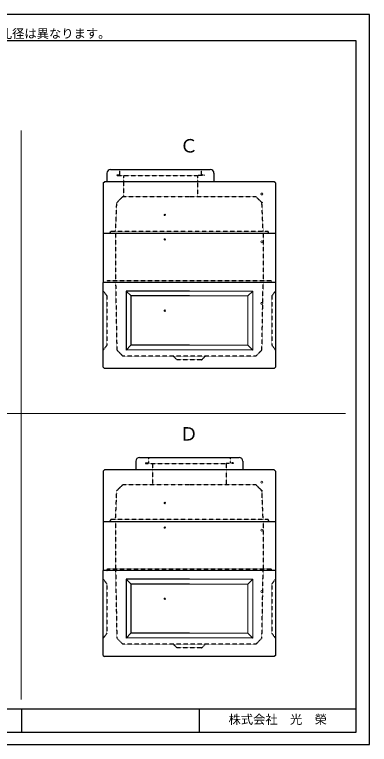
# Model space of a CAD drawing. Units: millimetres, scale not verified. Extents: x -420 to 421, y -297 to 297.
# Drawn here: x 132 to 421, y -297 to 297 of the extents above; entities that cross this region are included whole.
import ezdxf
from ezdxf.enums import TextEntityAlignment as Align

# ---------------------------------------------------------------- set-up
doc = ezdxf.new("R2010")
doc.units = ezdxf.units.MM
doc.header["$PDMODE"] = 32
doc.header["$PDSIZE"] = 0.5
doc.linetypes.add('USER2', pattern=[4.7625, 3.175, -1.5875])
doc.layers.add('0-0', color=7, linetype='Continuous')
for name, color, linetype, lineweight in [('0-1_0', 9, 'Continuous', 25), ('0-2_dims', 7, 'Continuous', 18), ('0-3_pen1実線', 4, 'Continuous', 13), ('0-4_pen2実線', 3, 'Continuous', 13), ('0-5_pen3実線', 7, 'Continuous', 25), ('0-6_pen4実線', 7, 'Continuous', 25), ('0-7_pen2破線', 3, 'USER2', 25), ('0-9_draw', 7, 'Continuous', 13)]:
    doc.layers.add(name, color=color, linetype=linetype, lineweight=lineweight)
doc.styles.add('ＭＳ ゴシック', font='')
doc.styles.get('ＭＳ ゴシック').set_extended_font_data('MS Gothic')

# ---------------------------------------------------------------- blocks, each defined once
blk = doc.blocks.new('部分図 1')
at = {"layer": '0-1_0'}
blk.add_lwpolyline([(0, 0), (16824, 0), (16824, 11878), (0, 11878)], close=True, dxfattribs=at)
at = {"layer": '0-2_dims'}
for p, q in [((11159.96, 731.96), (11159.96, 9993)), ((16434, 5383), (5700, 5383))]:
    blk.add_line(p, q, dxfattribs=at)
at = {"layer": '0-3_pen1実線'}
for p, q in [((14026.1, 9252.2), (14032.05, 9258.15)), ((14496.1, 4563.2), (14502.05, 4569.15))]:
    blk.add_line(p, q, dxfattribs=at)
at = {"layer": '0-4_pen2実線'}
for centre, radius in [((15076, 8958), 16), ((13496, 8618), 12), ((13496, 8218), 12), ((15076, 8178), 16), ((15076, 7178.6), 16), ((13496, 7058.6), 12), ((15076, 4269), 16), ((13496, 3929), 12), ((13496, 3529), 12), ((15076, 3489), 16), ((15076, 2489.6), 16), ((13496, 2369.6), 12)]:
    blk.add_circle(centre, radius, dxfattribs=at)
at = {"layer": '0-5_pen3実線'}
for p, q in [((12556.1, 9298.15), (12556.1, 9158.15)), ((12616.1, 9358.15), (14236.1, 9358.15)), ((14296.1, 9298.15), (14296.1, 9158.15)), ((12496, 9138), (12516, 9158)), ((15276, 9158), (12516, 9158)), ((15296, 9138), (15276, 9158)), ((12496, 9138), (12496, 8318)), ((15296, 9138), (15296, 8318)), ((12496, 8318), (15296, 8318)), ((12496, 8318), (12496, 7518)), ((12496, 6138.6), (12496, 7518.6)), ((12868, 7378.6), (12948, 7298.6)), ((12946, 6498.6), (12866, 6418.6)), ((14926, 6418.6), (12868.7, 6421.3)), ((13896, 6498.6), (12946, 6498.6)), ((12496, 6138.6), (12516, 6118.6)), ((15276, 6118.6), (12516, 6118.6)), ((13086.1, 4669.15), (14706.1, 4669.15)), ((13026.1, 4609.15), (13026.1, 4469.15)), ((14766.1, 4609.15), (14766.1, 4469.15)), ((12496, 4449), (12516, 4469)), ((12496, 4449), (12496, 3629)), ((15276, 4469), (12516, 4469)), ((15296, 4449), (15276, 4469)), ((15296, 4449), (15296, 3629)), ((12496, 3629), (12496, 2829)), ((12496, 3629), (15296, 3629)), ((12496, 1449.6), (12496, 2829.6)), ((12868, 2689.6), (12948, 2609.6)), ((12946, 1809.6), (12866, 1729.6)), ((13896, 1809.6), (12946, 1809.6)), ((14926, 1729.6), (12868.7, 1732.3)), ((12496, 1449.6), (12516, 1429.6)), ((15276, 1429.6), (12516, 1429.6)), ((11164, 580), (11164, 200))]:
    blk.add_line(p, q, dxfattribs=at)
for points in [[(15296, 8318), (15296, 7518), (12496, 7518)], [(15296, 7518.6), (15296, 6138.6), (15276, 6118.6)], [(13896, 7378.6), (12866, 7378.6), (12866, 6418.6)], [(13896, 7298.6), (12946, 7298.6), (12946, 6498.6)], [(15296, 3629), (15296, 2829), (12496, 2829)], [(15296, 2829.6), (15296, 1449.6), (15276, 1429.6)], [(13896, 2689.6), (12866, 2689.6), (12866, 1729.6)], [(13896, 2609.6), (12946, 2609.6), (12946, 1809.6)]]:
    blk.add_lwpolyline(points, dxfattribs=at)
for centre, start, end in [((12616.1, 9298.15), 90, 180), ((14236.1, 9298.15), 0, 90), ((13086.1, 4609.15), 90, 180), ((14706.1, 4609.15), 0, 90)]:
    blk.add_arc(centre, 60, start, end, dxfattribs=at)
at = {"layer": '0-6_pen4実線'}
for p, q in [((200, 580), (16610, 580)), ((14055, 580), (14055, 200))]:
    blk.add_line(p, q, dxfattribs=at)
blk.add_lwpolyline([(200, 200), (16610, 200), (16610, 11452), (200, 11452)], close=True, dxfattribs=at)
at = {"layer": '0-7_pen2破線'}
for p, q in [((12714.1, 9270.15), (12714.1, 9258.15)), ((12714.1, 9270.15), (12762.1, 9270.15)), ((12762.1, 9358.15), (12762.1, 9258.15)), ((14090.1, 9358.15), (14090.1, 9270.15)), ((14138.1, 9270.15), (14090.1, 9270.15)), ((14138.1, 9270.15), (14138.1, 9258.15)), ((12714.1, 9258.15), (14026.1, 9258.15)), ((12826, 9158.8), (12826, 8918.8)), ((12826.1, 9258.15), (12826.1, 9158.15)), ((14026, 9158), (14026, 8918)), ((14138.1, 9258.15), (14026.1, 9258.15)), ((14026.1, 9258.15), (14026.1, 9158.15)), ((12816, 8918), (13896, 8918)), ((13896, 8918), (14976, 8918)), ((15076, 8818), (14976, 8918)), ((15096, 8348), (15076, 8818)), ((12696, 8318), (12696, 7548)), ((15096, 8318), (15096, 7548)), ((12556, 7518), (12566, 7548)), ((12566, 7548), (13896, 7548)), ((13896, 7548), (15226, 7548)), ((15076, 6418.6), (15096, 7518.6)), ((15236, 7518), (15226, 7548)), ((12496, 7378.6), (12556, 7298.6)), ((12556, 7298.6), (12556, 6498.6)), ((12556, 6498.6), (12496, 6418.6)), ((14976, 6318.6), (15076, 6418.6)), ((14976, 6318.6), (12816, 6318.6)), ((14096, 6258.6), (14156, 6318.6)), ((13232.1, 4669.15), (13232.1, 4569.15)), ((14560.1, 4669.15), (14560.1, 4581.15)), ((13184.1, 4581.15), (13184.1, 4569.15)), ((13184.1, 4581.15), (13232.1, 4581.15)), ((13184.1, 4569.15), (14496.1, 4569.15)), ((13296.1, 4569.15), (13296.1, 4469.15)), ((14608.1, 4569.15), (14496.1, 4569.15)), ((14496.1, 4569.15), (14496.1, 4469.15)), ((14608.1, 4581.15), (14560.1, 4581.15)), ((14608.1, 4581.15), (14608.1, 4569.15)), ((13296, 4469.4), (13296, 4229.4)), ((14496, 4469), (14496, 4229)), ((12816, 4229), (13896, 4229)), ((13896, 4229), (14976, 4229)), ((15076, 4129), (14976, 4229)), ((15096, 3659), (15076, 4129)), ((12696, 3629), (12696, 2859)), ((15096, 3629), (15096, 2859)), ((12556, 2829), (12566, 2859)), ((12566, 2859), (13896, 2859)), ((13896, 2859), (15226, 2859)), ((15236, 2829), (15226, 2859)), ((15076, 1729.6), (15096, 2829.6)), ((12496, 2689.6), (12556, 2609.6)), ((12556, 2609.6), (12556, 1809.6)), ((12556, 1809.6), (12496, 1729.6)), ((14976, 1629.6), (15076, 1729.6)), ((14976, 1629.6), (12816, 1629.6)), ((14096, 1569.6), (14156, 1629.6))]:
    blk.add_line(p, q, dxfattribs=at)
for points in [[(12696, 8348), (12716, 8818), (12816, 8918)], [(15176, 8348), (15186, 8318), (15176, 8348), (12616, 8348), (12606, 8318), (12616, 8348)], [(12696.53, 7518.6), (12716, 6418.6), (12816, 6318.6)], [(15296, 7378.6), (15236, 7298.6), (15236, 6498.6), (15296, 6418.6)], [(14096, 6258.6), (13696, 6258.6), (13636, 6318.6)], [(12696, 3659), (12716, 4129), (12816, 4229)], [(15176, 3659), (15186, 3629), (15176, 3659), (12616, 3659), (12606, 3629), (12616, 3659)], [(12696.53, 2829.6), (12716, 1729.6), (12816, 1629.6)], [(15296, 2689.6), (15236, 2609.6), (15236, 1809.6), (15296, 1729.6)], [(14096, 1569.6), (13696, 1569.6), (13636, 1629.6)]]:
    blk.add_lwpolyline(points, dxfattribs=at)
for p in [(15076, 8818), (15076, 4129)]:
    blk.add_point(p, dxfattribs=at)
at = {"layer": '0-9_draw'}
for p, q in [((14926, 7378.6), (13896, 7378.6)), ((14926, 7378.6), (14846, 7298.6)), ((14926, 7378.6), (14926, 6418.6)), ((14846, 7298.6), (13896, 7298.6)), ((14846, 7298.6), (14846, 6498.6)), ((14846, 6498.6), (13896, 6498.6)), ((14846, 6498.6), (14926, 6418.6)), ((14926, 2689.6), (13896, 2689.6)), ((14926, 2689.6), (14846, 2609.6)), ((14926, 2689.6), (14926, 1729.6)), ((14846, 2609.6), (13896, 2609.6)), ((14846, 2609.6), (14846, 1809.6)), ((14846, 1809.6), (13896, 1809.6)), ((14846, 1809.6), (14926, 1729.6))]:
    blk.add_line(p, q, dxfattribs=at)
at = {"layer": '0-2_dims', "style": 'ＭＳ ゴシック'}
for s, height, p in [('※ＦＥＰ管メーカー・継手メーカーに依り、削孔径は異なります。', 146.6, (6613.66, 11451.93)), ('Ｃ', 219.9, (13737.92, 9566.8)), ('Ｄ', 219.9, (13737.92, 4877.8))]:
    blk.add_text(s, height=height, dxfattribs=at).set_placement(p, align=Align.BOTTOM_LEFT)
at = {"layer": '0-5_pen3実線', "style": 'ＭＳ ゴシック'}
blk.add_text('株式会社\u3000光\u3000榮', height=146.6, dxfattribs=at).set_placement((14533, 290), align=Align.BOTTOM_LEFT)

msp = doc.modelspace()

# ---------------------------------------------------------------- block references
at = {"layer": '0-0', "xscale": 0.05, "yscale": 0.05}
msp.add_blockref('部分図 1', (-420.5, -297), dxfattribs=at)

doc.saveas('drawing.dxf')
